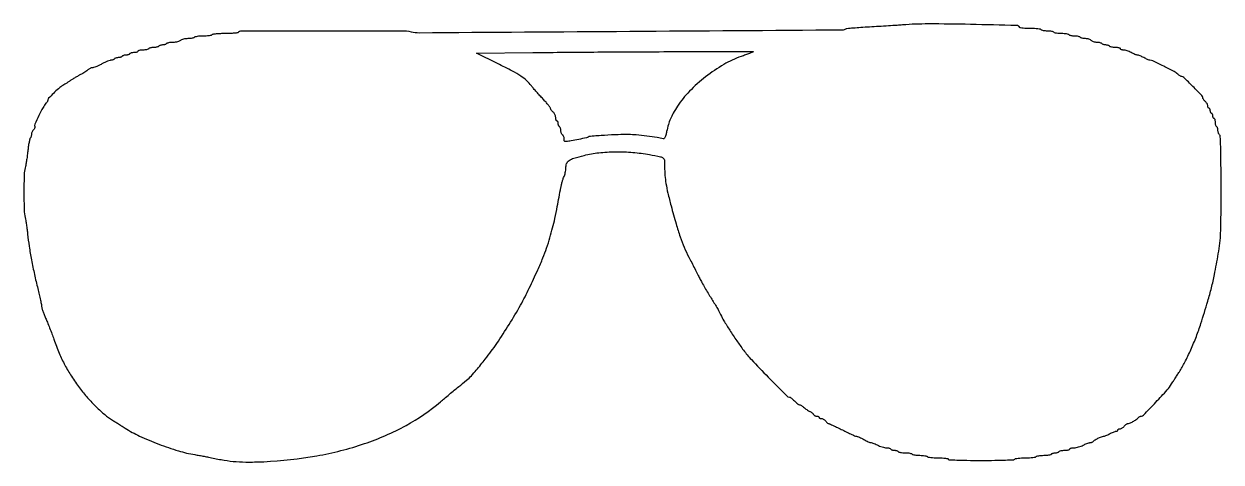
# Model space of a CAD drawing. Extents: x 43 to 988, y 334 to 680.
import ezdxf

# ---------------------------------------------------------------- set-up
doc = ezdxf.new("R2010")
doc.units = 0

msp = doc.modelspace()

# ---------------------------------------------------------------- linework, layer by layer
for points in [[(737, 678.826569, -0.003073), (732.56407, 678.502549, -0.00092), (725.800144, 678.062764, -0.000923), (718.205503, 677.597067, -0.000999), (710.809, 677.17205, 0.003375), (703.946675, 676.745003, 0.005102), (697.979523, 676.271987, 0.002126), (692.891372, 675.794548, 0.114437), (691.976864, 675.485701, -0.13753), (689.342697, 674.727584, -0.000019), (521.46054, 673.578392, -0.000042), (355.287664, 672.461141, -0.058006), (349, 673.150767, 0.0562), (341.499443, 674.00076, 0.000416), (279.05354, 673.983801, 0.000112), (214.106904, 673.897543, 0.259519), (212.5, 673, -0.224901), (211.879872, 672.598321, -0.009348), (209.186773, 672.290934, -0.014486), (205.866984, 672.07157, -0.009253), (202, 672, 0.009253), (198.133016, 671.92843, 0.014486), (194.813227, 671.709066, 0.009348), (192.120128, 671.401679, 0.224901), (191.5, 671, -0.204118), (190.943608, 670.607373, -0.017481), (189.188811, 670.29375, -0.020871), (186.98982, 670.072756, -0.014608), (184.5, 670, 0.014608), (182.01018, 669.927244, 0.020871), (179.811189, 669.70625, 0.017481), (178.056392, 669.392627, 0.204118), (177.5, 669, -0.17863), (177.002915, 668.611261, -0.028079), (175.779957, 668.29375, -0.028211), (174.230871, 668.073131, -0.021268), (172.512412, 668, 0.028549), (170.665248, 667.894446, 0.034023), (168.949474, 667.578358, 0.037614), (167.534757, 667.101051, 0.0965), (166.642857, 666.5, -0.097248), (165.737844, 665.892059, -0.038302), (164.306997, 665.416208, -0.034135), (162.55379, 665.103967, -0.027008), (160.630446, 665, 0.020602), (158.857238, 664.926905, 0.027533), (157.262007, 664.70625, 0.027094), (156.002274, 664.389043, 0.181032), (155.5, 664, -0.128561), (155.096789, 663.615613, -0.04604), (154.363811, 663.29375, -0.041947), (153.457084, 663.073871, -0.038534), (152.5, 663, 0.038534), (151.542916, 662.926129, 0.041947), (150.636189, 662.70625, 0.04604), (149.903211, 662.384387, 0.128561), (149.5, 662, -0.158284), (149.044084, 661.61344, -0.036095), (148.070061, 661.29375, -0.033884), (146.840047, 661.073436, -0.02738), (145.5, 661, 0.02738), (144.159953, 660.926564, 0.033884), (142.929939, 660.70625, 0.036095), (141.955916, 660.38656, 0.158284), (141.5, 660, -0.17067), (141.01959, 659.612194, -0.031293), (139.90585, 659.29375, -0.030444), (138.49521, 659.07325, -0.023552), (136.940983, 659, 0.023957), (135.43068, 658.927595, 0.038191), (134.157664, 658.70625, 0.044731), (133.248983, 658.38696, 0.293924), (133, 658, -0.251914), (132.793368, 657.615903, -0.064068), (132.136086, 657.29375, -0.049716), (131.18562, 657.0728, -0.032276), (130.059017, 657, 0.031397), (128.887885, 656.926388, 0.037109), (127.8004, 656.70625, 0.040338), (126.934161, 656.385578, 0.146547), (126.5, 656, -0.128561), (126.096789, 655.615613, -0.04604), (125.363811, 655.29375, -0.041947), (124.457084, 655.073871, -0.038534), (123.5, 655, 0.038534), (122.542916, 654.926129, 0.041947), (121.636189, 654.70625, 0.04604), (120.903211, 654.384387, 0.128561), (120.5, 654, -0.128561), (120.096789, 653.615613, -0.04604), (119.363811, 653.29375, -0.041947), (118.457084, 653.073871, -0.038534), (117.5, 653, 0.038534), (116.542916, 652.926129, 0.041947), (115.636189, 652.70625, 0.04604), (114.903211, 652.384387, 0.128561), (114.5, 652, -0.107043), (114.13058, 651.616614, -0.051098), (113.523179, 651.29375, -0.047364), (112.79199, 651.074117, -0.049327), (112.042529, 651, 0.081595), (111.000854, 650.828869, 0.013226), (109.068143, 650.11875, 0.014288), (106.81835, 649.148573, 0.012137), (104.5, 648, -0.012058), (102.182557, 646.851421, -0.014226), (99.935503, 645.88125, -0.013141), (98.006015, 645.170702, -0.081823), (96.969883, 645, 0.07046), (96.154008, 644.884453, 0.038893), (95.209388, 644.529842, 0.037879), (94.289357, 644.012081, 0.049311), (93.54232, 643.399463, -0.04028), (92.648237, 642.638894, -0.012085), (91.172053, 641.628554, -0.01203), (89.454238, 640.570689, -0.012768), (87.720891, 639.618401, 0.010062), (85.78855, 638.570361, 0.00543), (83.449447, 637.206281, 0.005406), (81.095719, 635.764433, 0.008474), (79.107013, 634.468939, -0.002512), (77.281281, 633.248359, -0.00245), (75.428295, 632.035996, -0.002414), (73.790457, 630.98701, -0.009176), (72.752593, 630.355727, 0.051989), (70.192024, 628.480934, 0.012177), (66.334348, 624.812676, 0.006537), (62.50734, 620.890634, 0.192336), (62, 619.620533, -0.103797), (61.898393, 619.136356, -0.028093), (61.541722, 618.433986, -0.027172), (61.037023, 617.66429, -0.025219), (60.439906, 616.933596, 0.059814), (58.136013, 613.679533, 0.011458), (54.828708, 607.227527, 0.006174), (51.638437, 600.423007, 0.200752), (51.585192, 598.638588, -0.118485), (51.663887, 598.039166, -0.068848), (51.488438, 597.330856, -0.062632), (51.098704, 596.626508, -0.061974), (50.545509, 596.037769, 0.070051), (49.953701, 595.387282, 0.044595), (49.453993, 594.492235, 0.044051), (49.113752, 593.505412, 0.06107), (49, 592.577555, -0.040044), (48.927326, 591.671577, -0.035485), (48.710605, 590.750262, -0.037214), (48.393091, 589.946837, -0.083856), (48.014826, 589.414826, 0.142102), (47.583538, 588.631112, 0.008337), (47.02628, 585.938754, 0.012068), (46.486479, 582.662377, 0.00856), (46.032997, 578.964826, -0.00608), (45.57669, 575.085028, -0.006255), (45.030022, 571.254107, -0.006073), (44.474338, 567.945476, -0.02627), (44.018171, 566.006602, 0.065278), (43.189888, 560.643415, 0.005592), (43.027339, 546.718646, 0.006265), (43.193863, 532.887934, 0.052378), (43.998938, 526.69282, -0.016988), (44.445801, 524.487438, -0.005041), (44.980002, 521.087891, -0.005051), (45.503509, 517.253209, -0.00543), (45.935966, 513.5, 0.012355), (47.157698, 504.049675, 0.00811), (49.009017, 493.231885, 0.007769), (51.332395, 481.843578, 0.007999), (53.987825, 470.643317, -0.004185), (55.141425, 465.937785, -0.005438), (56.115174, 461.607128, -0.00413), (56.860234, 457.969677, -0.048482), (57, 456.531633, 0.070255), (57.179945, 455.257294, 0.012085), (57.914179, 452.922859, 0.012951), (58.92065, 450.206154, 0.01125), (60.112098, 447.413045, -0.009161), (61.549438, 444.082121, -0.004069), (63.328179, 439.640535, -0.004026), (65.135792, 434.906154, -0.005428), (66.690278, 430.591664, 0.015479), (70.895794, 419.616129, 0.022351), (75.336487, 410.221675, 0.022789), (80.527548, 401.398968, 0.017062), (87.002397, 392.16478, 0.018716), (93.29688, 384.429594, 0.019214), (100.099497, 377.256811, 0.020405), (106.859922, 371.174431, 0.035392), (113, 366.78083, -0.003306), (114.413102, 365.900876, -0.000636), (116.96147, 364.285962, -0.000677), (119.929995, 362.39385, -0.000624), (122.975216, 360.441693, 0.034787), (134.318355, 354.218897, 0.017314), (149.438863, 347.86889, 0.017318), (165.05659, 342.548438, 0.032804), (178, 339.543473, -0.002932), (181.597365, 338.931878, -0.002513), (185.377673, 338.246743, -0.002531), (188.805842, 337.589646, -0.007245), (191.179313, 337.086412, 0.016582), (201.21401, 335.153842, 0.020584), (210.656795, 334.054137, 0.019197), (220.674964, 333.689448, 0.01174), (232.5, 333.990839, 0.030714), (274.329092, 338.626323, 0.038912), (311.999631, 348.227642, 0.042483), (344.781669, 362.563998, 0.053646), (372, 381.360054, -0.003763), (375.056154, 383.955346, -0.00194), (378.91758, 387.159401, -0.001928), (382.915162, 390.42455, -0.002917), (386.42155, 393.2323, 0.008016), (392.564126, 398.25463, 0.026057), (396.398896, 401.852452, 0.0203), (400.299496, 406.258975, 0.003454), (407.325756, 415, 0.017219), (416.483236, 427.409788, 0.011235), (426.220776, 442.310623, 0.011259), (435.230864, 457.553925, 0.018001), (442.151295, 471, 0.002965), (448.792846, 485.352798, 0.009842), (452.917923, 494.901662, 0.013832), (455.854151, 502.692111, 0.012917), (458.427772, 510.811857, 0.007269), (460.592908, 518.74069, 0.009374), (462.338182, 526.085673, 0.006454), (464.230003, 535.340636, 0.001625), (467.066669, 550.458916, -0.012987), (467.591113, 552.941384, -0.011826), (468.258593, 555.472693, -0.01193), (468.962778, 557.706875, -0.037032), (469.582354, 559.159256, 0.044315), (470.12645, 560.487902, 0.022415), (470.583567, 562.239447, 0.022072), (470.896516, 564.103614, 0.030556), (471, 565.795353, -0.091188), (471.657262, 569.369287, -0.151163), (473.530318, 571.76385, -0.078442), (477.398785, 573.634331, -0.01263), (485.5, 575.863799, -0.03447), (496.976274, 577.885589, -0.023451), (510.216926, 578.662061, -0.022812), (523.979512, 578.194861, -0.02596), (537.054138, 576.466122, -0.004736), (545.740985, 574.769898, -0.122411), (547.885035, 573.744978, -0.205663), (548.813718, 571.941816, -0.017484), (549, 566.616272, 0.020266), (549.26679, 560.036714, 0.021128), (550.065488, 553.591997, 0.016756), (551.58064, 546.081261, 0.006879), (554.11539, 536, 0.005212), (558.064844, 521.757761, 0.013212), (561.313811, 511.522046, 0.017238), (564.497026, 503.272213, 0.018791), (568.158874, 495.5, -0.001017), (570.391741, 491.16717, -0.000775), (572.819927, 486.413556, -0.000784), (575.081936, 481.950976, -0.001841), (576.753445, 478.609977, 0.011122), (578.455388, 475.360313, 0.005162), (580.801648, 471.214718, 0.005111), (583.356264, 466.90977, 0.007098), (585.73843, 463.109977, -0.006351), (588.013311, 459.49333, -0.005976), (590.243054, 455.746578, -0.005955), (592.139951, 452.378783, -0.020533), (593.252237, 450.133694, 0.030448), (595.763405, 445.307855, 0.007514), (600.475703, 437.719426, 0.007914), (605.947269, 429.486421, 0.009898), (611.293833, 422.031789, 0.028738), (617.540048, 414.607605, 0.004481), (630.830824, 400.787171, 0.001152), (645.528024, 385.844938, 0.200462), (647.550809, 385, -0.142685), (648.131903, 384.830727, -0.020687), (649.154325, 384.11875, -0.022037), (650.320759, 383.148742, -0.01726), (651.5, 382, 0.01705), (652.678356, 380.851156, 0.021828), (653.842121, 379.880891, 0.020402), (654.861366, 379.167726, 0.143109), (655.437091, 378.998779, -0.12097), (656.016425, 378.855827, -0.019524), (657.031503, 378.272294, -0.020584), (658.194665, 377.473219, -0.016796), (659.372282, 376.527355, 0.017112), (660.602972, 375.540142, 0.016013), (661.925274, 374.616324, 0.016224), (663.151116, 373.872579, 0.051438), (664.029901, 373.49051, -0.057064), (664.754488, 373.165767, -0.044417), (665.455588, 372.660875, -0.04566), (666.031251, 372.063206, -0.077399), (666.376234, 371.461933, 0.106691), (666.741748, 370.902803, 0.066536), (667.369157, 370.429443, 0.062189), (668.150089, 370.109112, 0.066358), (668.968615, 370, -0.047258), (669.746082, 369.926353, -0.067241), (670.403281, 369.70625, -0.087393), (670.846416, 369.381936, -0.193529), (671, 369, 0.190423), (671.150905, 368.618132, 0.088422), (671.585011, 368.29375, 0.06824), (672.229361, 368.073706, 0.04824), (672.991526, 368, -0.085407), (673.845653, 367.853032, -0.053089), (674.764941, 367.4125, -0.051408), (675.60664, 366.765059, -0.063621), (676.232073, 366, 0.036344), (676.791147, 365.234669, 0.040456), (677.437062, 364.5875, 0.044346), (678.071474, 364.137582, 0.132831), (678.580219, 364, -0.104529), (679.331326, 363.84124, -0.003197), (682.241294, 362.53125, -0.00617), (685.657302, 360.915831, -0.004214), (689.5, 359, 0.004992), (693.357293, 357.084385, 0.007141), (696.818943, 355.46875, 0.004194), (699.75403, 354.179071, 0.101753), (700.624845, 354, -0.090009), (701.379356, 353.863065, -0.012356), (702.86764, 353.262096, -0.013858), (704.610153, 352.449824, -0.011318), (706.428478, 351.487987, 0.01025), (708.209335, 350.541095, 0.014432), (709.83711, 349.776105, 0.010581), (711.206135, 349.214471, 0.159172), (711.713961, 349.187812, -0.147304), (712.222565, 349.172926, -0.010468), (713.572713, 348.691224, -0.014039), (715.180628, 348.027066, -0.010104), (716.937829, 347.199825, 0.021615), (718.838907, 346.357738, 0.019222), (720.880785, 345.646199, 0.019654), (722.767734, 345.149133, 0.054621), (724.128812, 345, -0.033484), (725.228013, 344.926305, -0.038638), (726.254775, 344.70625, -0.042237), (727.075806, 344.385167, -0.140925), (727.5, 344, 0.128561), (727.903211, 343.615613, 0.04604), (728.636189, 343.29375, 0.041947), (729.542916, 343.073871, 0.038534), (730.5, 343, -0.038534), (731.457084, 342.926129, -0.041947), (732.363811, 342.70625, -0.04604), (733.096789, 342.384387, -0.128561), (733.5, 342, 0.186738), (734.014908, 341.610188, 0.024736), (735.370564, 341.29375, 0.025914), (737.085157, 341.073011, 0.019058), (739, 341, -0.019058), (740.914843, 340.926989, -0.025914), (742.629436, 340.70625, -0.024736), (743.985092, 340.389812, -0.186738), (744.5, 340, 0.193442), (745.030344, 339.609194, 0.02194), (746.517439, 339.29375, 0.023992), (748.393511, 339.072912, 0.017301), (750.5, 339, -0.017301), (752.606489, 338.927088, -0.023992), (754.482561, 338.70625, -0.02194), (755.969656, 338.390806, -0.193442), (756.5, 338, 0.215801), (757.087271, 337.604968, 0.012687), (759.26915, 337.29375, 0.017326), (761.971513, 337.072585, 0.011753), (765.059017, 337, -0.010716), (768.231142, 336.93201, -0.020605), (770.764754, 336.718518, -0.017187), (772.659946, 336.413371, -0.358465), (773, 336, 0.400053), (773.444033, 335.53385, 0.002515), (779.735246, 335.259637, 0.006921), (787.804442, 335.060389, 0.002711), (798.940983, 335, 0.002865), (809.895357, 335.062769, 0.006544), (818.156358, 335.265593, 0.002476), (824.728766, 335.545653, 0.247284), (825.5, 336, -0.215439), (826.086273, 336.39495, -0.012833), (828.251814, 336.70625, -0.017439), (830.935123, 336.92741, -0.011841), (834, 337, 0.011841), (837.064877, 337.07259, 0.017439), (839.748186, 337.29375, 0.012833), (841.913727, 337.60505, 0.215439), (842.5, 338, -0.193442), (843.030344, 338.390806, -0.02194), (844.517439, 338.70625, -0.023992), (846.393511, 338.927088, -0.017301), (848.5, 339, 0.017301), (850.606489, 339.072912, 0.023992), (852.482561, 339.29375, 0.02194), (853.969656, 339.609194, 0.193442), (854.5, 340, -0.128561), (854.903211, 340.384387, -0.04604), (855.636189, 340.70625, -0.041947), (856.542916, 340.926129, -0.038534), (857.5, 341, 0.038534), (858.457084, 341.073871, 0.041947), (859.363811, 341.29375, 0.04604), (860.096789, 341.615613, 0.128561), (860.5, 342, -0.17067), (860.98041, 342.387806, -0.031293), (862.09415, 342.70625, -0.030444), (863.50479, 342.92675, -0.023552), (865.059017, 343, 0.023957), (866.56932, 343.072405, 0.038191), (867.842336, 343.29375, 0.044731), (868.751017, 343.61304, 0.293924), (869, 344, -0.276442), (869.230835, 344.385604, -0.052888), (870.01919, 344.70625, -0.04292), (871.140143, 344.927447, -0.027267), (872.469584, 345, 0.045012), (874.05513, 345.143027, 0.024312), (875.965972, 345.5875, 0.024022), (877.883213, 346.23392, 0.034646), (879.5, 347, -0.020403), (881.003493, 347.765531, -0.019929), (882.576067, 348.4125, -0.020286), (883.999758, 348.868364, -0.067431), (884.971399, 349, 0.04472), (885.745186, 349.069346, 0.045309), (886.490788, 349.275149, 0.049383), (887.10275, 349.577246, 0.115504), (887.460864, 349.936676, -0.121563), (888.522699, 350.977243, -0.017864), (891.188783, 352.425501, -0.019164), (893.96256, 353.6761, -0.096611), (895.623222, 354, 0.081845), (896.346575, 354.119204, 0.015636), (897.598603, 354.5875, 0.016292), (899.040225, 355.234351, 0.014352), (900.5, 356, -0.015946), (901.971055, 356.765596, -0.017391), (903.446528, 357.4125, -0.017095), (904.741277, 357.876676, -0.077667), (905.530416, 358, 0.06626), (906.092197, 358.074775, 0.083403), (906.56831, 358.29375, 0.099304), (906.886745, 358.618654, 0.145357), (907, 359, -0.173062), (907.136147, 359.381567, -0.093597), (907.522652, 359.70625, -0.073949), (908.098578, 359.925933, -0.054248), (908.779241, 360, 0.091287), (909.565449, 360.144747, 0.047927), (910.459276, 360.5875, 0.045499), (911.316802, 361.234851, 0.052224), (912, 362, -0.033908), (912.634666, 362.765367, -0.037227), (913.348718, 363.4125, -0.040231), (914.035743, 363.864029, -0.125913), (914.567121, 364, 0.101824), (916.230074, 364.342204, 0.021342), (918.922445, 365.638029, 0.022676), (921.52743, 367.187496, 0.074169), (923.01722, 368.520749, -0.045408), (923.581046, 369.086744, -0.040624), (924.258237, 369.56547, -0.042905), (924.941935, 369.894387, -0.09091), (925.517998, 370, 0.204435), (927.283974, 370.753548, 0.002008), (936.998325, 380.971141, 0.005537), (945.888976, 390.609526, 0.046525), (949.424154, 395.347664, -0.003219), (950.44011, 396.988259, -0.000956), (952.014204, 399.483376, -0.000959), (953.793664, 402.280238, -0.001035), (955.53934, 405, 0.025213), (959.863664, 412.512859, 0.012868), (964.562183, 422.336459, 0.012581), (968.991436, 432.953418, 0.015844), (972.527081, 443, 0.002911), (978.015512, 460.687276, 0.012508), (980.95699, 471.313704, 0.013518), (983.25554, 481.690099, 0.003801), (986.280112, 498, 0.015701), (987.518806, 506.520907, 0.017817), (988.156497, 514.750747, 0.00925), (988.42894, 526.491444, 0.001301), (988.479818, 550.720182, 0.001404), (988.413884, 570.641576, 0.006008), (988.198447, 582.52141, 0.003976), (987.887438, 590.680518, 0.186971), (987.229818, 592.170182, -0.072642), (986.758301, 592.80299, -0.038722), (986.361259, 593.69703, -0.03755), (986.090547, 594.692731, -0.047636), (986, 595.640983, 0.040867), (985.926061, 596.544102, 0.0433), (985.70625, 597.405225, 0.047457), (985.384107, 598.105214, 0.123387), (985, 598.5, -0.146547), (984.614422, 598.934161, -0.040338), (984.29375, 599.8004, -0.037109), (984.073612, 600.887885, -0.031397), (984, 602.059017, 0.032276), (983.9272, 603.18562, 0.049716), (983.70625, 604.136086, 0.064068), (983.384097, 604.793368, 0.251914), (983, 605, -0.191087), (982.618118, 605.151477, -0.088204), (982.29375, 605.5875, -0.068025), (982.073693, 606.234582, -0.048028), (982, 607, 0.048028), (981.926307, 607.765418, 0.068025), (981.70625, 608.4125, 0.088204), (981.381882, 608.848523, 0.191087), (981, 609, -0.191087), (980.618118, 609.151477, -0.088204), (980.29375, 609.5875, -0.068025), (980.073693, 610.234582, -0.048028), (980, 611, 0.048028), (979.926307, 611.765418, 0.068025), (979.70625, 612.4125, 0.088204), (979.381882, 612.848523, 0.191087), (979, 613, -0.178587), (978.618352, 613.140806, -0.092064), (978.29375, 613.541972, -0.07211), (978.073946, 614.139098, -0.052233), (978, 614.845012, 0.084684), (977.857209, 615.682053, 0.040713), (977.4125, 616.679733, 0.038833), (976.765311, 617.671193, 0.044853), (976, 618.5, -0.028049), (975.234533, 619.275095, -0.030977), (974.5875, 620.106846, -0.032561), (974.131555, 620.877764, -0.117789), (974, 621.428448, 0.195732), (973.33769, 623.055507, 0.003151), (966.236226, 630.241849, 0.003153), (959.045028, 637.337762, 0.195542), (957.416438, 638, -0.112373), (956.884351, 638.121114, -0.026547), (956.079949, 638.561288, -0.026013), (955.187633, 639.179371, -0.023059), (954.326153, 639.910769, 0.06591), (951.432319, 641.969702, 0.005388), (943.159825, 646.234382, 0.003765), (934.570891, 650.465021, 0.113016), (932.234299, 651, -0.086038), (931.573443, 651.114566, -0.014101), (930.359544, 651.5875, -0.015158), (928.949336, 652.234288, -0.012856), (927.5, 653, 0.015633), (926.03118, 653.765605, 0.017183), (924.562406, 654.4125, 0.016822), (923.276229, 654.877429, 0.078467), (922.5, 655, -0.078467), (921.723771, 655.122571, -0.016822), (920.437594, 655.5875, -0.017183), (918.96882, 656.234395, -0.015633), (917.5, 657, 0.025786), (915.955485, 657.765606, 0.022104), (914.259722, 658.4125, 0.022695), (912.664758, 658.862266, 0.057431), (911.469584, 659, -0.038615), (910.523903, 659.073144, -0.057655), (909.72544, 659.29375, -0.075787), (909.181059, 659.617138, -0.224533), (909, 660, 0.293924), (908.751017, 660.38696, 0.044731), (907.842336, 660.70625, 0.038191), (906.56932, 660.927595, 0.023957), (905.059017, 661, -0.023552), (903.50479, 661.07325, -0.030444), (902.09415, 661.29375, -0.031293), (900.98041, 661.612194, -0.17067), (900.5, 662, 0.128561), (900.096789, 662.384387, 0.04604), (899.363811, 662.70625, 0.041947), (898.457084, 662.926129, 0.038534), (897.5, 663, -0.038534), (896.542916, 663.073871, -0.041947), (895.636189, 663.29375, -0.04604), (894.903211, 663.615613, -0.128561), (894.5, 664, 0.156712), (894.047075, 664.386418, 0.036683), (893.088693, 664.70625, 0.034318), (891.879177, 664.92654, 0.027894), (890.563428, 665, -0.040628), (889.201672, 665.110834, -0.038807), (887.854024, 665.440625, -0.041356), (886.711665, 665.923929, -0.099115), (886, 666.5, 0.099115), (885.288335, 667.076071, 0.041356), (884.145976, 667.559375, 0.038807), (882.798328, 667.889166, 0.040628), (881.436572, 668, -0.027894), (880.120823, 668.07346, -0.034318), (878.911307, 668.29375, -0.036683), (877.952925, 668.613582, -0.156712), (877.5, 669, 0.169477), (877.022024, 669.387676, 0.031768), (875.923186, 669.70625, 0.030777), (874.531614, 669.926732, 0.023905), (873, 670, -0.023905), (871.468386, 670.073268, -0.030777), (870.076814, 670.29375, -0.031768), (868.977976, 670.612324, -0.169477), (868.5, 671, 0.193442), (867.969656, 671.390806, 0.02194), (866.482561, 671.70625, 0.023992), (864.606489, 671.927088, 0.017301), (862.5, 672, -0.017301), (860.393511, 672.072912, -0.023992), (858.517439, 672.29375, -0.02194), (857.030344, 672.609194, -0.193442), (856.5, 673, 0.178843), (856.002457, 673.388765, 0.027992), (854.776311, 673.70625, 0.028151), (853.223215, 673.926872, 0.021209), (851.5, 674, -0.021209), (849.776785, 674.073128, -0.028151), (848.223689, 674.29375, -0.027992), (846.997543, 674.611235, -0.178843), (846.5, 675, 0.215439), (845.913727, 675.39495, 0.012833), (843.748186, 675.70625, 0.017439), (841.064877, 675.92741, 0.011841), (838, 676, -0.00999), (834.941858, 676.061109, -0.015012), (832.28029, 676.247675, -0.009808), (830.109585, 676.508578, -0.223091), (829.596939, 676.84315, 0.253179), (826.915141, 678.383222, 0.000983), (790.532608, 679.234066, 0.004994), (757.282403, 679.614119, 0.020129)], [(618.880785, 657.547451, -0.104024), (618.488549, 657.291537, -0.001566), (615.927963, 656.305258, -0.004156), (612.932334, 655.190614, -0.002726), (609.464118, 653.954203, 0.048483), (595.694117, 647.574072, 0.033115), (581.422523, 637.873414, 0.033196), (568.611648, 626.418928, 0.050092), (559.266961, 614.738747, 0.012832), (555.817209, 609.099483, 0.029086), (553.574893, 604.632066, 0.031761), (551.983684, 600.183833, 0.018419), (550.616303, 594.672651, -0.012359), (549.935055, 591.777233, -0.045479), (549.296526, 590.009847, -0.089442), (548.638153, 589.079788, -0.267996), (547.912041, 588.892289, 0.030091), (543.126612, 589.916365, 0.006987), (534.973602, 591.037724, 0.007525), (526.590552, 591.943734, 0.019305), (520.5, 592.272965, 0.013712), (512.378448, 592.175312, 0.005941), (501.584553, 591.620812, 0.002097), (490.534936, 590.87491, 0.12049), (488.607248, 590.254397, -0.085072), (487.345582, 589.748261, -0.002046), (481.150169, 588.442757, -0.004735), (475.205685, 587.274083, -0.018457), (471.5, 586.722577, -0.058188), (470.548981, 586.727724, -0.177885), (469.983946, 587.017407, -0.164863), (469.715215, 587.622121, -0.048451), (469.720808, 588.651783, 0.064548), (469.696448, 589.565351, 0.049886), (469.444703, 590.530049, 0.051019), (469.017603, 591.398854, 0.079975), (468.470808, 592.024227, -0.076777), (467.907336, 592.660466, -0.044455), (467.43205, 593.567391, -0.043202), (467.108514, 594.586123, -0.055347), (467, 595.563428, 0.039551), (466.926099, 596.496232, 0.04255), (466.70625, 597.382443, 0.046682), (466.38426, 598.100548, 0.126268), (466, 598.5, -0.111412), (465.616444, 598.876024, -0.050262), (465.29375, 599.50665, -0.046318), (465.074077, 600.270704, -0.046881), (465, 601.059017, 0.049547), (464.926216, 601.801778, 0.069539), (464.70625, 602.429836, 0.089706), (464.381787, 602.852535, 0.186414), (464, 603, -0.243162), (463.616345, 603.198306, -0.067924), (463.29375, 603.816402, -0.052207), (463.072901, 604.71471, -0.034201), (463, 605.779241, 0.058124), (462.858496, 606.992383, 0.052617), (462.440426, 608.184204, 0.054179), (461.799784, 609.227337, 0.071939), (461, 610, -0.038805), (460.23474, 610.647313, -0.040055), (459.5875, 611.39871, -0.043332), (459.139431, 612.138816, -0.114947), (459, 612.737306, 0.158162), (458.747611, 613.51523, 0.00972), (457.260934, 615.483533, 0.013673), (455.347779, 617.784291, 0.009653), (453.079775, 620.266547, -0.004826), (450.569174, 622.961606, -0.003884), (447.920495, 625.906095, -0.003925), (445.515837, 628.664771, -0.010026), (443.829775, 630.711649, 0.038736), (439.892558, 634.968388, 0.041344), (435.425809, 638.465922, 0.025203), (428.843747, 642.333623, 0.005381), (417.012743, 648.344911), (400.525487, 656.5), (445.012743, 657.015637, -0.001301), (496.237061, 657.476081, -0.000832), (555.754722, 657.757175, -0.000029), (618.714945, 657.946162, -0.669244)]]:
    msp.add_lwpolyline(points, format="xyb", close=True)

doc.saveas('drawing.dxf')
